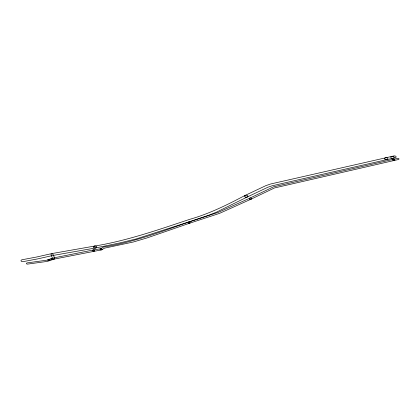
<?xml version="1.0" encoding="UTF-8"?>
<svg xmlns="http://www.w3.org/2000/svg" width="420" height="420" viewBox="0 0 420 420"><rect width="100%" height="100%" fill="white"/><g stroke="black" fill="none" stroke-linecap="round" stroke-linejoin="round"><path stroke-width="0.63" d="M101.808 249.748L104.512 248.162L133.45 241.967L147.21 237.872L189.609 223.22M249.711 198.209L273.457 186.858L393.409 159.322M251.213 199.096L274.47 187.955L394.139 160.487M245.112 195.447L242.114 196.975C225.288 205.832 208.11 214.106 189.761 219.329C158.419 229.719 127.176 240.734 94.474 246.094M247.385 196.933L216.379 212.195L208.583 215.271L191.483 221.046L136.106 238.959L119.973 242.897L95.639 247.958M245.165 195.421L265.834 185.651L270.806 183.955L393.797 155.962A1.717 0.992 0 0 1 396.018 156.534A1.717 0.992 0 0 1 395.026 157.815L386.831 159.642M247.333 196.959L267.871 187.247L272.192 185.771L386.82 159.642M249.8 198.161L218.174 212.405L188.533 222.149M251.129 199.138L219.429 213.413L189.583 223.23M188.501 222.159C160.619 231.898 132.872 242.445 103.541 247.044L100.275 248.876A1.076 0.619 0 0 0 100.601 249.879A1.076 0.619 0 0 0 102.113 249.359A1.076 0.619 0 0 0 100.742 248.719L93.392 249.979M393.382 159.327L397.535 158.393A1.076 0.619 0 0 1 398.927 158.744A1.076 0.619 0 0 1 398.318 159.547L394.165 160.482M93.35 249.984L54.479 257.743L53.099 254.436A1.076 0.619 0 0 0 51.807 253.974A1.076 0.619 0 0 0 51.009 254.725L52.663 258.689L54.044 259.135L101.341 249.911M94.532 246.078L51.592 253.622L36.466 257.045L22.181 259.733A1.717 0.992 0 0 0 21.079 260.983A1.717 0.992 0 0 0 23.247 261.618L37.674 258.899L52.6 255.523L95.582 247.968M48.342 259.618L46.536 260.222L27.179 262.889A1.076 0.619 0 0 0 26.429 263.65A1.076 0.619 0 0 0 27.746 264.086L47.114 261.424L54.248 259.082A1.076 0.619 0 0 0 54.637 258.232A1.076 0.619 0 0 0 53.167 258.006L48.342 259.618M391.571 158.167A1.717 0.992 0 0 0 394.186 157.343A1.717 0.992 0 0 0 391.645 156.45A1.717 0.992 0 0 0 391.571 158.167M393.194 160.424A1.076 0.619 0 0 0 394.847 159.931A1.076 0.619 0 0 0 393.278 159.353A1.076 0.619 0 0 0 393.194 160.424M245.301 197.017A1.717 0.992 0 0 0 247.963 196.25A1.717 0.992 0 0 0 245.485 195.3A1.717 0.992 0 0 0 245.301 197.017M94.075 247.842A1.717 0.992 0 0 0 96.768 247.107A1.717 0.992 0 0 0 94.327 246.125A1.717 0.992 0 0 0 94.075 247.842M385.308 159.558A1.717 0.992 0 0 0 387.928 158.744A1.717 0.992 0 0 0 385.392 157.841A1.717 0.992 0 0 0 385.308 159.558M249.821 199.148A1.076 0.619 0 0 0 251.533 198.723A1.076 0.619 0 0 0 250.042 198.077A1.076 0.619 0 0 0 249.821 199.148M51.14 259.586A1.076 0.619 0 0 0 52.936 259.308A1.076 0.619 0 0 0 51.618 258.552A1.076 0.619 0 0 0 51.14 259.586M93.13 251.092A1.076 0.619 0 0 0 94.784 250.603A1.076 0.619 0 0 0 93.219 250.021A1.076 0.619 0 0 0 93.13 251.092M48.121 260.594A1.076 0.619 0 0 0 49.917 260.316A1.076 0.619 0 0 0 48.599 259.555A1.076 0.619 0 0 0 48.121 260.594M188.312 223.136A1.076 0.619 0 0 0 190.097 222.841A1.076 0.619 0 0 0 188.759 222.096A1.076 0.619 0 0 0 188.312 223.136"/></g></svg>
